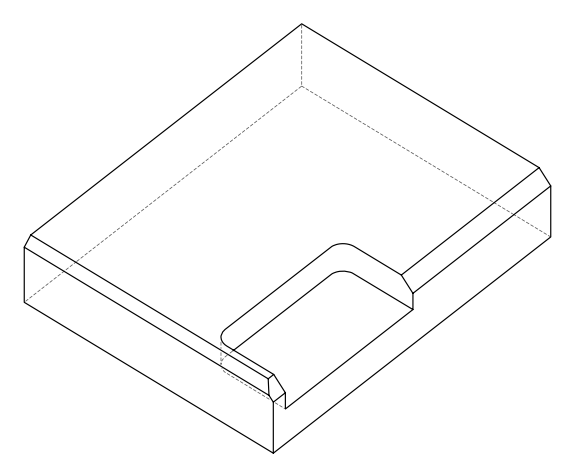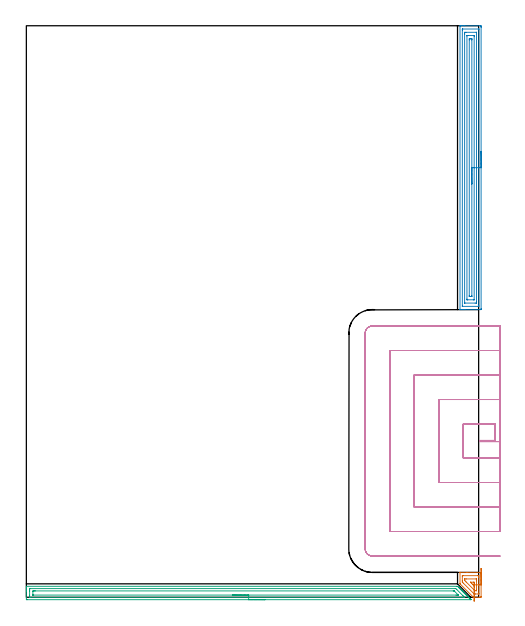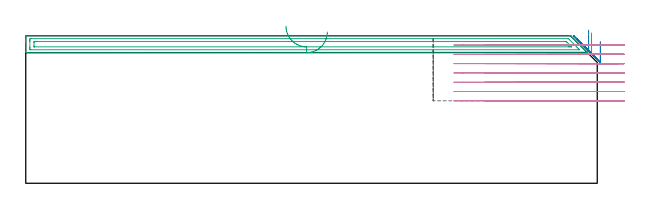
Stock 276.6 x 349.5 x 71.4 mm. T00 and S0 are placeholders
(PLAN: 4 operations, 1 tool changes, 37.4 min)
(1 AREA_MILL | FG_CHAMFER_SURFACE | UGT0205_001 | 0.74 min | 1829 mm3)
(2 AREA_MILL_1 | FG_CHAMFER_SURFACE_1 | UGT0205_001 | 7.19 min | 15006 mm3)
(3 AREA_MILL_2 | FG_CHAMFER_SURFACE_2 | UGT0205_001 | 6.66 min | 8962 mm3)
(4 MILL_SLOT | SLOT_PARTIAL_RECTANGULAR | UGT0201_094 | Follow Part, ap 5, ae 75% | 22.85 min | 398021 mm3)
(TOOL UGT0205_001 | Chamfer Mill 20 x 3 x 45 deg. | D20 FL50 Z2)
(TOOL UGT0201_094 | End mill 20 mm | D20 FL38 Z4)
(OP 1 AREA_MILL)
G17 G21 G94 G90
T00 M6
G54
G17 G0 G90 X278.1 Y17.6 S1061 M3
G43 Z81.4 H0
Z68.5
G94 G1 Y17.562 Z67.628 F250.
Y17.448 Z66.763
Y17.259 Z65.912
Y16.997 Z65.08
Y16.663 Z64.274
Y16.26 Z63.5
Y15.792 Z62.764
Y15.26 Z62.072
Y14.671 Z61.429
Y14.028 Z60.84
Y13.336 Z60.308
Y12.6 Z59.84
Y11.826 Z59.437
Y11.02 Z59.103
Y10.188 Z58.841
Y9.336 Z58.652
Y8.472 Z58.538
Y7.6 Z58.5
X278.099 Y0.513 Z58.501
X278.095 Y0.176
X278.09 Y0.01 Z58.504
X277.763 Y0. Z58.83
X277.028 Z59.57
X276.89 Z59.708
X273.673 Z62.925
X273.399 Y0.003 Z63.199
X273.397 Y0.004 Z63.202
X265.287 Y8.113 Z71.311
X265.206 Y8.198 Z71.392
X265.2 Y8.486 Z71.4
Y15.13
X265.204 Y15.19 Z71.39
X265.307 Y15.2 Z71.291
X269.169 Z67.43
X269.903 Z66.69
X277.395 Z59.2
X277.763 Y15.196 Z58.833
X278.091 Y15.19 Z58.505
X278.098 Y14.687 Z58.502
X278.1 Y14.345 Z58.5
Y7.6
X276.686 Z59.914
Y2.492
X276.685 Y2.285 Z59.915
X276.684 Y2.115 Z59.916
X276.681 Y2.031 Z59.919
X276.68 Y2.017 Z59.92
X276.657 Y2.01 Z59.943
X276.578 Y2.006 Z60.022
X276.296 Y2.001 Z60.304
X274.55 Z62.05
X274.27 Y2.005 Z62.33
X273.989 Y2.01 Z62.611
X273.834 Y2.028 Z62.766
X273.745 Y2.112 Z62.855
X273.566 Y2.285 Z63.034
X267.284 Y8.566 Z69.316
X266.884 Y8.968 Z69.716
X266.684 Y9.173 Z69.916
X266.636 Y9.226 Z69.964
X266.621 Y9.25 Z69.979
X266.619 Y9.275 Z69.981
X266.617 Y9.372 Z69.983
X266.614 Y10.051 Z69.986
Y10.258
Y12.708
X266.615 Y12.915 Z69.985
X266.616 Y13.085 Z69.984
X266.619 Y13.169 Z69.981
X266.62 Y13.183 Z69.98
X266.643 Y13.19 Z69.957
X266.722 Y13.194 Z69.878
X267.004 Y13.199 Z69.596
X276.016 Z60.584
X276.612 Y13.197 Z59.988
X276.661 Y13.19 Z59.939
X276.679 Y13.184 Z59.921
X276.682 Y13.126 Z59.918
X276.684 Y12.915 Z59.916
X276.686 Y12.236 Z59.914
Y12.029
Y7.6
X275.272 Z61.328
X275.271 Y4.812 Z61.329
X275.269 Y4.057 Z61.331
X275.267 Y4.025 Z61.333
X275.266 Y4.016 Z61.334
X275.253 Y4.01 Z61.347
X275.197 Y4.002 Z61.403
X275.143 Y4.001 Z61.457
X274.321 Y4.005 Z62.279
X274.299 Y4.012 Z62.301
X274.27 Y4.034 Z62.33
X274.243 Y4.057 Z62.357
X268.927 Y9.372 Z67.673
X268.157 Y10.147 Z68.443
X268.048 Y10.258 Z68.552
X268.036 Y10.381 Z68.564
X268.031 Y11.143 Z68.569
X268.033 Y11.175 Z68.567
X268.034 Y11.184 Z68.566
X268.047 Y11.19 Z68.553
X268.103 Y11.198 Z68.497
X268.157 Y11.199 Z68.443
X268.974 Y11.2 Z67.626
X275.088 Y11.199 Z61.512
X275.143 Y11.196 Z61.457
X275.198 Y11.19 Z61.402
X275.265 Y11.178 Z61.335
X275.267 Y11.143 Z61.333
X275.269 Y11.015 Z61.331
X275.271 Y10.258 Z61.329
X275.272 Y10.127 Z61.328
Y7.6
X273.857 Z62.743
X273.856 Y7.134 Z62.744
X273.853 Y6.977 Z62.747
X273.851 Y6.923 Z62.749
X273.848 Y6.913 Z62.752
X273.798 Y6.96 Z62.802
X273.639 Y7.113 Z62.961
X273.397 Y7.352 Z63.203
X273.148 Y7.6 Z63.452
X272.523 Y8.225 Z64.077
X272.263 Y8.486 Z64.337
X271.65 Y9.103 Z64.95
X271.585 Y9.172 Z65.015
X271.57 Y9.19 Z65.03
X271.65 Y9.193 Z64.95
X271.821 Y9.198 Z64.779
X273.397 Y9.199 Z63.203
X273.568 Y9.198 Z63.032
X273.767 Y9.19 Z62.833
X273.851 Y9.18 Z62.749
X273.852 Y9.135 Z62.748
X273.855 Y8.906 Z62.745
X273.857 Y8.486 Z62.743
Y8.018
Y7.6
Y6.728 Z62.781
Y5.864 Z62.895
X273.856 Y5.012 Z63.084
Y4.18 Z63.347
Y3.374 Z63.681
X273.855 Y2.6 Z64.084
Y1.865 Z64.553
Y1.173 Z65.085
Y0.53 Z65.674
Y-0.059 Z66.318
X273.854 Y-0.59 Z67.01
Y-1.059 Z67.746
Y-1.461 Z68.52
Y-1.795 Z69.326
Y-2.057 Z70.158
Y-2.245 Z71.01
Y-2.359 Z71.875
Y-2.397 Z72.746
G0 Z81.4
M5
M2
(OP 2 AREA_MILL_1)
G17 G21 G94 G90
T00 M6
G54
G17 G0 G90 X278.1 Y272.7 S1061 M3
G43 Z81.4 H0
Z68.5
G94 G1 Y272.662 Z67.628 F250.
Y272.548 Z66.764
Y272.359 Z65.912
Y272.097 Z65.08
Y271.763 Z64.274
Y271.36 Z63.5
Y270.892 Z62.764
Y270.36 Z62.072
Y269.771 Z61.429
Y269.128 Z60.84
Y268.436 Z60.309
Y267.7 Z59.84
Y266.926 Z59.437
Y266.12 Z59.103
Y265.288 Z58.841
Y264.437 Z58.652
Y263.572 Z58.538
Y262.7 Z58.5
Y176.515
X278.098 Y176.172 Z58.501
X278.093 Y175.91 Z58.504
X277.763 Y175.9 Z58.834
X268.157 Z68.437
X267.612 Z68.984
X267.284 Z69.312
X266.739 Z69.857
X266.41 Z70.184
X265.454 Z71.146
X265.326 Y175.901 Z71.266
X265.251 Y175.903 Z71.34
X265.203 Y175.91 Z71.388
X265.2 Y176.068 Z71.4
Y349.332
X265.202 Y349.49 Z71.388
X265.325 Y349.498 Z71.267
X265.454 Y349.5 Z71.146
X265.753 Z70.847
X266.41 Z70.184
X267.612 Z68.984
X268.157 Z68.437
X277.491 Z59.107
X277.763 Y349.497 Z58.834
X278.093 Y349.49 Z58.504
X278.098 Y349.228 Z58.501
X278.1 Y348.885 Z58.5
Y348.541
Y262.7
X276.686 Z59.914
Y178.51
X276.685 Y178.301 Z59.915
X276.681 Y177.959 Z59.919
X276.679 Y177.92 Z59.921
X276.673 Y177.91 Z59.927
X276.643 Y177.907 Z59.957
X276.539 Y177.902 Z60.061
X276.408 Y177.9 Z60.192
X266.802 Z69.798
X266.66 Y177.903 Z69.94
X266.631 Y177.906 Z69.969
X266.622 Y177.91 Z69.978
X266.619 Y177.918 Z69.981
X266.617 Y177.952 Z69.983
X266.615 Y178.092 Z69.985
X266.614 Y346.89 Z69.986
X266.615 Y347.099 Z69.985
X266.619 Y347.441 Z69.981
X266.621 Y347.48 Z69.979
X266.627 Y347.49 Z69.973
X266.657 Y347.493 Z69.943
X266.761 Y347.498 Z69.839
X266.892 Y347.5 Z69.708
X276.498 Z60.102
X276.64 Y347.497 Z59.96
X276.669 Y347.494 Z59.931
X276.678 Y347.49 Z59.922
X276.681 Y347.482 Z59.919
X276.683 Y347.448 Z59.917
X276.685 Y347.308 Z59.915
X276.686 Y262.7 Z59.914
X275.272 Z61.328
X275.271 Y180.849 Z61.329
X275.269 Y180.087 Z61.331
X275.267 Y179.96 Z61.333
X275.265 Y179.92 Z61.335
X275.234 Y179.91 Z61.366
X275.143 Y179.908 Z61.457
X274.452 Y179.901 Z62.148
X268.157 Z68.443
X268.096 Y179.902 Z68.504
X268.048 Y179.907 Z68.552
X268.037 Y179.91 Z68.563
X268.035 Y179.921 Z68.565
X268.032 Y179.956 Z68.568
X268.029 Y180.087 Z68.571
Y344.551
X268.031 Y345.313 Z68.569
X268.033 Y345.44 Z68.567
X268.035 Y345.48 Z68.565
X268.066 Y345.49 Z68.534
X268.157 Y345.492 Z68.443
X268.848 Y345.499 Z67.752
X275.143 Z61.457
X275.204 Y345.498 Z61.396
X275.252 Y345.493 Z61.348
X275.263 Y345.49 Z61.337
X275.265 Y345.479 Z61.335
X275.268 Y345.444 Z61.332
X275.271 Y345.313 Z61.329
X275.272 Y262.7 Z61.328
X273.857 Z62.743
Y182.138
X273.856 Y182.013 Z62.744
X273.853 Y181.93 Z62.747
X273.85 Y181.912 Z62.75
X273.845 Y181.909 Z62.755
X273.82 Y181.905 Z62.78
X273.397 Y181.9 Z63.203
X273.37 Z63.23
X269.903 Z66.697
X269.877 Z66.723
X269.488 Y181.91 Z67.112
X269.449 Y181.914 Z67.151
X269.446 Y181.944 Z67.154
X269.444 Y181.991 Z67.156
X269.443 Y182.036 Z67.157
Y182.345
Y343.262
X269.444 Y343.387 Z67.156
X269.447 Y343.47 Z67.153
X269.45 Y343.488 Z67.15
X269.455 Y343.491 Z67.145
X269.48 Y343.495 Z67.12
X269.903 Y343.5 Z66.697
X269.93 Z66.67
X273.397 Z63.203
X273.423 Z63.177
X273.812 Y343.49 Z62.788
X273.851 Y343.487 Z62.749
X273.853 Y343.456 Z62.747
X273.856 Y343.409 Z62.744
X273.857 Y343.364 Z62.743
Y343.055
Y262.7
X272.443 Z64.157
Y184.553
X272.439 Y184.147 Z64.161
X272.436 Y183.946 Z64.164
X272.43 Y183.91 Z64.17
X272.379 Y183.906 Z64.221
X272.286 Y183.902 Z64.314
X271.65 Y183.9 Z64.95
X271.414 Y183.901 Z65.186
X270.941 Y183.907 Z65.659
X270.889 Y183.91 Z65.711
X270.864 Y183.916 Z65.736
X270.862 Y183.951 Z65.738
X270.859 Y184.124 Z65.741
X270.857 Y184.471 Z65.743
Y184.553
Y340.847
X270.861 Y341.253 Z65.739
X270.864 Y341.454 Z65.736
X270.87 Y341.49 Z65.73
X270.921 Y341.494 Z65.679
X271.014 Y341.498 Z65.586
X271.65 Y341.5 Z64.95
X271.886 Y341.499 Z64.714
X272.359 Y341.493 Z64.241
X272.411 Y341.49 Z64.189
X272.436 Y341.484 Z64.164
X272.438 Y341.449 Z64.162
X272.441 Y341.276 Z64.159
X272.443 Y340.929 Z64.157
Y340.847
Y262.7
Y261.828 Z64.195
Y260.964 Z64.309
Y260.112 Z64.498
Y259.28 Z64.76
Y258.474 Z65.094
Y257.7 Z65.497
Y256.964 Z65.965
Y256.272 Z66.496
Y255.629 Z67.086
Y255.04 Z67.729
Y254.508 Z68.421
Y254.04 Z69.157
Y253.637 Z69.931
Y253.303 Z70.737
Y253.041 Z71.569
Y252.852 Z72.42
Y252.738 Z73.285
Y252.7 Z74.157
G0 Z81.4
M5
M2
(OP 3 AREA_MILL_2)
G17 G21 G94 G90
T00 M6
G54
G17 G0 G90 X145.95 Y-1.5 S1061 M3
G43 Z81.4 H0
Z73.2
G94 G1 X145.912 Z72.328 F250.
X145.798 Z71.464
X145.609 Z70.612
X145.347 Z69.78
X145.013 Z68.974
X144.61 Z68.2
X144.142 Z67.464
X143.61 Z66.772
X143.021 Z66.129
X142.378 Z65.54
X141.686 Z65.008
X140.95 Z64.54
X140.176 Z64.137
X139.37 Z63.803
X138.538 Z63.541
X137.686 Z63.352
X136.822 Z63.238
X135.95 Z63.2
X0.617
X0.27 Y-1.496 Z63.202
X0.01 Y-1.492 Z63.206
X0. Y-1.228 Z63.469
Y3.488 Z68.183
Y4.037 Z68.734
Y4.377 Z69.073
Y4.926 Z69.622
Y5.265 Z69.96
Y6.283 Z70.982
X0.008 Y6.663 Z71.354
X0.01 Y6.697 Z71.388
X0.171 Y6.7 Z71.4
X263.243
X263.695 Y6.699 Z71.386
X263.785 Y6.617 Z71.314
X263.804 Y6.597 Z71.295
X264.137 Y6.264 Z70.962
X264.249 Y6.153 Z70.849
X264.545 Y5.857 Z70.553
X264.651 Y5.749 Z70.449
X264.732 Y5.668 Z70.368
X264.841 Y5.561 Z70.257
X264.945 Y5.455 Z70.154
X265.03 Y5.37 Z70.07
X265.137 Y5.265 Z69.961
X265.24 Y5.16 Z69.86
X265.328 Y5.073 Z69.772
X265.433 Y4.969 Z69.665
X265.534 Y4.866 Z69.565
X265.625 Y4.775 Z69.474
X265.729 Y4.673 Z69.369
X265.829 Y4.571 Z69.271
X265.923 Y4.477 Z69.177
X266.025 Y4.377 Z69.073
X266.123 Y4.277 Z68.976
X266.221 Y4.179 Z68.879
X266.321 Y4.08 Z68.776
X266.418 Y3.983 Z68.682
X266.519 Y3.882 Z68.581
X266.618 Y3.784 Z68.48
X266.712 Y3.688 Z68.387
X266.816 Y3.584 Z68.283
X266.914 Y3.488 Z68.184
X267.007 Y3.394 Z68.093
X267.114 Y3.286 Z67.986
X267.21 Y3.192 Z67.888
X267.301 Y3.099 Z67.799
X267.412 Y2.988 Z67.688
X267.506 Y2.896 Z67.592
X267.596 Y2.805 Z67.504
X267.71 Y2.691 Z67.39
X267.8 Y2.602 Z67.298
X267.89 Y2.51 Z67.21
X268.007 Y2.393 Z67.092
X268.098 Y2.304 Z67.
X268.185 Y2.216 Z66.915
X268.305 Y2.095 Z66.794
X268.394 Y2.008 Z66.704
X268.479 Y1.921 Z66.621
X268.603 Y1.797 Z66.497
X268.69 Y1.712 Z66.408
X268.773 Y1.627 Z66.326
X268.901 Y1.5 Z66.199
X268.986 Y1.416 Z66.112
X269.068 Y1.332 Z66.032
X269.199 Y1.202 Z65.901
X269.282 Y1.12 Z65.816
X269.362 Y1.038 Z65.737
X269.496 Y0.904 Z65.603
X269.578 Y0.823 Z65.52
X269.657 Y0.744 Z65.443
X269.794 Y0.606 Z65.306
X269.874 Y0.527 Z65.224
X269.951 Y0.449 Z65.148
X270.092 Y0.309 Z65.008
X270.171 Y0.231 Z64.927
X270.246 Y0.155 Z64.854
X270.39 Y0.011 Z64.71
X270.467 Y-0.065 Z64.631
X270.54 Y-0.14 Z64.559
X270.687 Y-0.287 Z64.412
X270.763 Y-0.361 Z64.335
X270.835 Y-0.434 Z64.265
X270.985 Y-0.585 Z64.114
X271.059 Y-0.657 Z64.039
X271.129 Y-0.729 Z63.97
X271.283 Y-0.882 Z63.817
X271.355 Y-0.953 Z63.743
X271.559 Y-1.159 Z63.541
X271.798 Y-1.397 Z63.301
X271.878 Y-1.481 Z63.217
X271.883 Y-1.495 Z63.203
X271.878 Y-1.499 Z63.199
X135.95 Y-1.5 Z63.2
Y-0.086 Z64.614
X2.424 Y-0.085 Z64.615
X2.404
X2.01 Y-0.065 Z64.635
X2.002 Y0.334 Z65.034
X2.001 Y0.823 Z65.523
X2. Y1.225 Z65.925
Y3.89 Z68.59
X2.001 Y4.377 Z69.077
X2.002 Y4.776 Z69.476
X2.01 Y5.265 Z69.965
X2.384 Y5.285 Z69.985
X2.404
X262.33
X262.35 Y5.284 Z69.984
X262.673 Y5.265 Z69.965
X263.243 Y4.705 Z69.405
X266.816 Y1.134 Z65.834
X267.127 Y0.823 Z65.523
X267.71 Y0.237 Z64.937
X268.003 Y-0.065 Z64.635
X267.729 Y-0.084 Z64.616
X267.71 Y-0.085 Z64.615
X135.95 Y-0.086 Z64.614
Y1.328 Z66.028
X4.19 Y1.329 Z66.029
X4.062 Y1.33 Z66.03
X4.017 Y1.333 Z66.033
X4.012 Y1.334 Z66.034
X4.007 Y1.351 Z66.051
X4.003 Y1.396 Z66.096
X4.001 Y1.522 Z66.222
X4. Y1.712 Z66.412
X4.001 Y3.488 Z68.188
X4.003 Y3.675 Z68.375
X4.01 Y3.86 Z68.56
X4.19 Y3.864 Z68.564
X4.7 Y3.869 Z68.569
X5.084 Y3.871 Z68.571
X5.591 Y3.872 Z68.572
X261.072 Y3.871 Z68.571
X261.457 Y3.868 Z68.568
X261.584 Y3.865 Z68.565
X261.626 Y3.863 Z68.563
X261.661 Y3.832 Z68.532
X261.733 Y3.764 Z68.464
X262.012 Y3.488 Z68.188
X263.787 Y1.712 Z66.412
X264.137 Y1.358 Z66.058
X264.15 Y1.335 Z66.035
X264.137 Y1.334 Z66.034
X263.627 Y1.33 Z66.03
X263.243 Y1.329 Z66.029
X262.735 Y1.328 Z66.028
X135.95
X135.078 Z66.066
X134.214 Z66.18
X133.362 Z66.369
X132.53 Z66.632
X131.724 Z66.965
X130.95 Z67.368
X130.214 Z67.837
X129.522 Z68.368
X128.879 Z68.957
X128.29 Z69.601
X127.758 Z70.293
X127.29 Z71.028
X126.887 Z71.802
X126.553 Z72.608
X126.291 Z73.44
X126.102 Z74.292
X125.988 Z75.157
X125.95 Z76.028
G0 Z81.4
M5
M2
(OP 4 MILL_SLOT)
G17 G21 G94 G90
T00 M6
G54
G17 G0 G90 X289.6 Y95.2 S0 M3
G43 Z81.4 H0
Z66.9
G94 G1 X286.6 F250.
X277.2 F500.
Y95.9
X286.6
Y105.9
X267.2
Y85.2
X286.6
X289.6 F250.
Y120.9
X286.6
X252.2 F500.
Y70.2
X286.6
X289.6 F250.
Y135.9
X286.6
X237.2 F500.
Y55.2
X286.6
X289.6 F250.
Y150.9
X286.6
X222.2 F500.
Y40.2
X286.6
X289.6 F250.
Y165.9
X286.6
X211.6 F500.
G3 X207.2 Y161.5 R4.4
G1 Y29.6
G3 X211.6 Y25.2 R4.4
G1 X286.6
X289.6 F250.
G0 Y95.2 Z62.4
G1 X286.6
X277.2 F500.
Y95.9
X286.6
Y105.9
X267.2
Y85.2
X286.6
X289.6 F250.
Y120.9
X286.6
X252.2 F500.
Y70.2
X286.6
X289.6 F250.
Y135.9
X286.6
X237.2 F500.
Y55.2
X286.6
X289.6 F250.
Y150.9
X286.6
X222.2 F500.
Y40.2
X286.6
X289.6 F250.
Y165.9
X286.6
X211.6 F500.
G3 X207.2 Y161.5 R4.4
G1 Y29.6
G3 X211.6 Y25.2 R4.4
G1 X286.6
X289.6 F250.
G0 Y95.2 Z57.9
G1 X286.6
X277.2 F500.
Y95.9
X286.6
Y105.9
X267.2
Y85.2
X286.6
X289.6 F250.
Y120.9
X286.6
X252.2 F500.
Y70.2
X286.6
X289.6 F250.
Y135.9
X286.6
X237.2 F500.
Y55.2
X286.6
X289.6 F250.
Y150.9
X286.6
X222.2 F500.
Y40.2
X286.6
X289.6 F250.
Y165.9
X286.6
X211.6 F500.
G3 X207.2 Y161.5 R4.4
G1 Y29.6
G3 X211.6 Y25.2 R4.4
G1 X286.6
X289.6 F250.
G0 Y95.2 Z53.4
G1 X286.6
X277.2 F500.
Y95.9
X286.6
Y105.9
X267.2
Y85.2
X286.6
X289.6 F250.
Y120.9
X286.6
X252.2 F500.
Y70.2
X286.6
X289.6 F250.
Y135.9
X286.6
X237.2 F500.
Y55.2
X286.6
X289.6 F250.
Y150.9
X286.6
X222.2 F500.
Y40.2
X286.6
X289.6 F250.
Y165.9
X286.6
X211.6 F500.
G3 X207.2 Y161.5 R4.4
G1 Y29.6
G3 X211.6 Y25.2 R4.4
G1 X286.6
X289.6 F250.
G0 Y95.2 Z48.9
G1 X286.6
X277.2 F500.
Y95.9
X286.6
Y105.9
X267.2
Y85.2
X286.6
X289.6 F250.
Y120.9
X286.6
X252.2 F500.
Y70.2
X286.6
X289.6 F250.
Y135.9
X286.6
X237.2 F500.
Y55.2
X286.6
X289.6 F250.
Y150.9
X286.6
X222.2 F500.
Y40.2
X286.6
X289.6 F250.
Y165.9
X286.6
X211.6 F500.
G3 X207.2 Y161.5 R4.4
G1 Y29.6
G3 X211.6 Y25.2 R4.4
G1 X286.6
X289.6 F250.
G0 Y95.2 Z44.4
G1 X286.6
X277.2 F500.
Y95.9
X286.6
Y105.9
X267.2
Y85.2
X286.6
X289.6 F250.
Y120.9
X286.6
X252.2 F500.
Y70.2
X286.6
X289.6 F250.
Y135.9
X286.6
X237.2 F500.
Y55.2
X286.6
X289.6 F250.
Y150.9
X286.6
X222.2 F500.
Y40.2
X286.6
X289.6 F250.
Y165.9
X286.6
X211.6 F500.
G3 X207.2 Y161.5 R4.4
G1 Y29.6
G3 X211.6 Y25.2 R4.4
G1 X286.6
X289.6 F250.
G0 Y95.2 Z39.9
G1 X286.6
X277.2 F500.
Y95.9
X286.6
Y105.9
X267.2
Y85.2
X286.6
X289.6 F250.
Y120.9
X286.6
X252.2 F500.
Y70.2
X286.6
X289.6 F250.
Y135.9
X286.6
X237.2 F500.
Y55.2
X286.6
X289.6 F250.
Y150.9
X286.6
X222.2 F500.
Y40.2
X286.6
X289.6 F250.
Y165.9
X286.6
X211.6 F500.
G3 X207.2 Y161.5 R4.4
G1 Y29.6
G3 X211.6 Y25.2 R4.4
G1 X286.6
X289.6 F250.
G0 Z81.4
M5
M2
